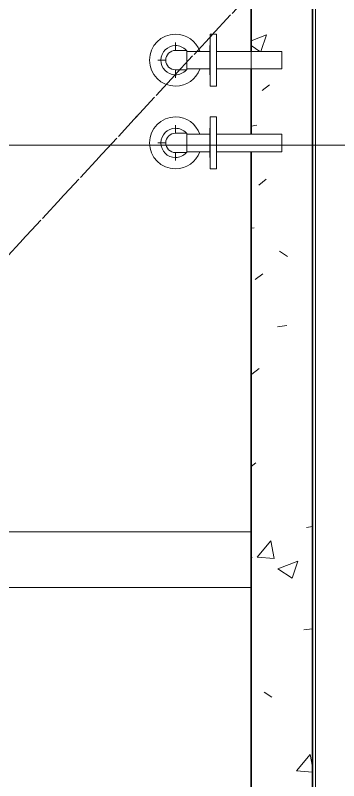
# Model space of a CAD drawing. Header units: metres. Extents: x -3 to 175, y -5 to 18.
# Drawn here: x 47.753 to 48.911, y 3.657 to 6.395 of the extents above; entities that cross this region are included whole.
import ezdxf

# ---------------------------------------------------------------- set-up
doc = ezdxf.new("R2010")
doc.units = ezdxf.units.M
doc.linetypes.add('Basculante', pattern=[0.003969, 0.002381, -0.001587])
for name, color, linetype, lineweight in [('A-GENM', 7, 'Continuous', 9), ('A-WALL-PATT', 7, 'Continuous', 35), ('G-ANNO-SYMB', 7, 'Continuous', 9), ('I-WALL', 7, 'Continuous', 9), ('P-PIPE', 7, 'Continuous', 9), ('P-PIPE-CNTR', 7, 'Continuous', 9), ('S-BEAM', 7, 'Continuous', 9)]:
    doc.layers.add(name, color=color, linetype=linetype, lineweight=lineweight)

# ---------------------------------------------------------------- blocks, each defined once
blk = doc.blocks.new('M_Estanque Alimentación-2 - M_Estanque Alimentación-2-3172306-N-Estancos')
at = {"layer": 'A-GENM', "color": 9, "linetype": 'Basculante', "true_color": 0xc0c0c0}
for p, q in [((-2.5931, 2.4092), (2.7321, 2.4092)), ((-0.0917, 0.0935), (-2.5931, 2.4092)), ((-2.5923, 2.4092), (-0.1017, 0.1035)), ((-2.5923, 2.4092), (2.7299, 2.4092))]:
    blk.add_line(p, q, dxfattribs=at)
blk = doc.blocks.new('M_Flange - Blind - Steel - Class 300 - Standard-2981142-N-Estancos')
at = {"layer": 'P-PIPE'}
for radius, start, end in [(0.0928, 90, 270), (0.0928, 20.0222, 90), (0.0523, 90, 270), (0.0523, 43.1677, 90), (0.0928, 270, 339.9778), (0.0523, 270, 317.6298)]:
    blk.add_arc((17.5271, 5.9387), radius, start, end, dxfattribs=at)
blk = doc.blocks.new('M_Flange - Blind - Steel - Class 300 - Standard-V47-N-Estancos')
at = {"layer": 'P-PIPE'}
for p, q in [((0.0246, 0.0928), (0.0016, 0.0928)), ((0.0016, 0.0928), (0.0016, -0.0928)), ((0.0246, -0.0928), (0.0246, 0.0928)), ((0.0016, 0.0523), (0, 0.0523)), ((0, 0.0523), (0, 0.0505)), ((0, 0.0523), (0, -0.0523)), ((0, -0.0505), (0, -0.0523)), ((0, -0.0523), (0.0016, -0.0523)), ((0.0016, -0.0928), (0.0246, -0.0928))]:
    blk.add_line(p, q, dxfattribs=at)
blk = doc.blocks.new('M_RVR_Codo material - CO - Codo-2981143-N-Estancos')
at = {"layer": 'P-PIPE'}
for p, q in [((17.5681, 5.9387), (17.5681, 5.9734)), ((17.5681, 5.904), (17.5681, 5.9387))]:
    blk.add_line(p, q, dxfattribs=at)
at = {"layer": 'P-PIPE', "flags": 128}
for points in [[(17.5681, 5.9734), (17.5665, 5.9734), (17.5649, 5.9734), (17.5632, 5.9734), (17.5616, 5.9734), (17.56, 5.9734), (17.5584, 5.9734), (17.5568, 5.9734), (17.5552, 5.9734), (17.5537, 5.9734), (17.5522, 5.9734), (17.5507, 5.9734), (17.5492, 5.9734), (17.5477, 5.9734), (17.5463, 5.9734), (17.545, 5.9734), (17.5436, 5.9734), (17.5423, 5.9734), (17.5411, 5.9734), (17.5399, 5.9734), (17.5387, 5.9734), (17.5376, 5.9734), (17.5365, 5.9734), (17.5355, 5.9734), (17.5345, 5.9734), (17.5336, 5.9734), (17.5327, 5.9734), (17.5319, 5.9734), (17.5312, 5.9734), (17.5305, 5.9734), (17.5299, 5.9734), (17.5293, 5.9734), (17.5288, 5.9734), (17.5284, 5.9734), (17.528, 5.9734), (17.5277, 5.9734), (17.5274, 5.9734), (17.5273, 5.9734), (17.5271, 5.9734), (17.5271, 5.9734), (17.5271, 5.9734)], [(17.5271, 5.904), (17.5271, 5.904), (17.5272, 5.904), (17.5274, 5.904), (17.5276, 5.904), (17.5279, 5.904), (17.5283, 5.904), (17.5287, 5.904), (17.5292, 5.904), (17.5297, 5.904), (17.5303, 5.904), (17.531, 5.904), (17.5317, 5.904), (17.5325, 5.904), (17.5334, 5.904), (17.5343, 5.904), (17.5352, 5.904), (17.5362, 5.904), (17.5373, 5.904), (17.5384, 5.904), (17.5395, 5.904), (17.5407, 5.904), (17.542, 5.904), (17.5433, 5.904), (17.5446, 5.904), (17.546, 5.904), (17.5474, 5.904), (17.5488, 5.904), (17.5503, 5.904), (17.5518, 5.904), (17.5533, 5.904), (17.5548, 5.904), (17.5564, 5.904), (17.558, 5.904), (17.5596, 5.904), (17.5612, 5.904), (17.5628, 5.904), (17.5644, 5.904), (17.5661, 5.904), (17.5677, 5.904), (17.5681, 5.904)]]:
    blk.add_lwpolyline(points, dxfattribs=at)
at = {"layer": 'P-PIPE'}
for start, end in [(90, 180), (86.3165, 90), (180, 270), (270, 273.6835)]:
    blk.add_arc((17.5271, 5.9387), 0.0347, start, end, dxfattribs=at)
blk = doc.blocks.new('M_Flange - Blind - Steel - Class 300 - Standard-V48-N-Estancos')
at = {"layer": 'P-PIPE'}
for radius, start, end in [(0.0928, 90, 270), (0.0928, 20.0222, 90), (0.0523, 90, 268.9961), (0.0523, 43.1677, 90), (0.0928, 270, 339.9778), (0.0523, 270, 316.8323)]:
    blk.add_arc((17.5271, 6.2347), radius, start, end, dxfattribs=at)
blk = doc.blocks.new('M_RVR_Codo material - CO - Codo-V49-N-Estancos')
at = {"layer": 'P-PIPE'}
for p, q in [((17.5681, 6.2347), (17.5681, 6.2694)), ((17.5681, 6.2), (17.5681, 6.2347))]:
    blk.add_line(p, q, dxfattribs=at)
at = {"layer": 'P-PIPE', "flags": 128}
for points in [[(17.5681, 6.2694), (17.5665, 6.2694), (17.5649, 6.2694), (17.5632, 6.2694), (17.5616, 6.2694), (17.56, 6.2694), (17.5584, 6.2694), (17.5568, 6.2694), (17.5552, 6.2694), (17.5537, 6.2694), (17.5522, 6.2694), (17.5507, 6.2694), (17.5492, 6.2694), (17.5477, 6.2694), (17.5463, 6.2694), (17.545, 6.2694), (17.5436, 6.2694), (17.5423, 6.2694), (17.5411, 6.2694), (17.5399, 6.2694), (17.5387, 6.2694), (17.5376, 6.2694), (17.5365, 6.2694), (17.5355, 6.2694), (17.5345, 6.2694), (17.5336, 6.2694), (17.5327, 6.2694), (17.5319, 6.2694), (17.5312, 6.2694), (17.5305, 6.2694), (17.5299, 6.2694), (17.5293, 6.2694), (17.5288, 6.2694), (17.5284, 6.2694), (17.528, 6.2694), (17.5277, 6.2694), (17.5274, 6.2694), (17.5273, 6.2694), (17.5271, 6.2694), (17.5271, 6.2694), (17.5271, 6.2694)], [(17.5271, 6.2), (17.5271, 6.2), (17.5272, 6.2), (17.5274, 6.2), (17.5276, 6.2), (17.5279, 6.2), (17.5283, 6.2), (17.5287, 6.2), (17.5292, 6.2), (17.5297, 6.2), (17.5303, 6.2), (17.531, 6.2), (17.5317, 6.2), (17.5325, 6.2), (17.5334, 6.2), (17.5343, 6.2), (17.5352, 6.2), (17.5362, 6.2), (17.5373, 6.2), (17.5384, 6.2), (17.5395, 6.2), (17.5407, 6.2), (17.542, 6.2)], [(17.5433, 6.2), (17.5446, 6.2), (17.546, 6.2), (17.5474, 6.2), (17.5488, 6.2), (17.5503, 6.2), (17.5518, 6.2), (17.5533, 6.2), (17.5548, 6.2), (17.5564, 6.2), (17.558, 6.2), (17.5596, 6.2), (17.5612, 6.2), (17.5628, 6.2), (17.5644, 6.2), (17.5661, 6.2), (17.5677, 6.2), (17.5681, 6.2)]]:
    blk.add_lwpolyline(points, dxfattribs=at)
at = {"layer": 'P-PIPE'}
for start, end in [(90, 180), (86.3165, 90), (180, 270), (270, 273.6835)]:
    blk.add_arc((17.5271, 6.2347), 0.0347, start, end, dxfattribs=at)

msp = doc.modelspace()

# ---------------------------------------------------------------- hatches: boundary and pattern name
at = {"layer": 'A-WALL-PATT', "lineweight": 9}
h = msp.add_hatch(dxfattribs=at)
h.set_pattern_fill('FP_1', color=256, style=0, pattern_type=2)
h.set_pattern_definition([(50, (30.7992, 0), (0.728738, -0.06376), [0.0762, -0.8382]), (355, (30.7992, 0), (-0.14097, 0.764224), [0.06096, -0.67056]), (100.451, (30.85994, -0.0053), (0.58777, 0.700469), [0.06476, -0.71236]), (46.184, (30.7992, 0.2032), (1.084314, -0.168175), [0.1143, -1.257]), (96.636, (30.8896, 0.1892), (0.94999, 0.989753), [0.09714, -1.069]), (351.184, (30.7992, 0.2032), (0.94969, 0.990147), [0.09144, -1.006]), (21, (30.9008, 0.1524), (0.606457, -0.409065), [0.0762, -0.8382]), (326, (30.9008, 0.1524), (0.247208, 0.73675), [0.06096, -0.67056]), (71.451, (30.95135, 0.1183), (0.85367, 0.327687), [0.06476, -0.71236]), (37.5, (30.7992, 0), (0.0123552, 0.3382243), [0.03353, -0.6289, 0.03353, -0.64719, -0.6731]), (37.5, (30.7992, 0), (0.0123552, 0.3382243), [-1.343, 0.03353, -0.63957]), (7.5, (30.7992, 0), (0.2672815, 0.4007255), [0.03353, -0.35458, 0.03353, -0.61366, -0.25654]), (7.5, (30.7992, 0), (0.2672815, 0.4007255), [-1.035, 0.03353, -0.22301]), (327.5, (30.57264, 0), (0.5423632, -0.0229212), [0.03353, -0.22047, 0.03353, -0.75895, -1.052]), (327.5, (30.57264, 0), (0.5423632, -0.0229212), [-1.046, 0.03353, -1.018]), (317.5, (30.47104, 0), (0.592516, 0.101701), [0.03353, -0.29667, 0.03353, -0.49276, -0.74676]), (317.5, (30.47104, 0), (0.592516, 0.101701), [-0.85649, 0.03353, -0.71323])])
h.paths.add_polyline_path([(48.8173, -0.027), (48.8173, 13.3028), (48.5973, 13.3028), (48.5973, 7.3779), (48.7073, 7.3768), (48.7073, 7.3149), (48.5973, 7.3149), (48.5973, 7.0819), (48.7073, 7.0808), (48.7073, 7.0189), (48.5973, 7.0189), (48.5973, 6.2662), (48.7073, 6.2651), (48.7073, 6.2032), (48.5973, 6.2032), (48.5973, 5.9702), (48.7073, 5.9691), (48.7073, 5.9072), (48.5973, 5.9072), (48.5973, -0.027), (48.7053, -0.027)])

# ---------------------------------------------------------------- linework, layer by layer
at = {"layer": 'G-ANNO-SYMB', "lineweight": 18}
msp.add_line((41.787, 5.93), (52.1631, 5.93), dxfattribs=at)
at = {"layer": 'I-WALL'}
msp.add_line((48.8273, 13.3128), (48.8273, -0.037), dxfattribs=at)
at = {"layer": 'I-WALL', "lineweight": 35}
for p, q in [((48.8173, 13.3028), (48.8173, -0.027)), ((48.5973, 6.5669), (48.5973, 6.2662)), ((48.5973, 6.2032), (48.5973, 5.9702)), ((48.5973, 5.9072), (48.5973, 1.151))]:
    msp.add_line(p, q, dxfattribs=at)
at = {"layer": 'P-PIPE'}
for p, q in [((48.4492, 6.2662), (48.3674, 6.2662)), ((48.7073, 6.2662), (48.4739, 6.2662)), ((48.7073, 6.2032), (48.7073, 6.2662)), ((48.3674, 6.2032), (48.4492, 6.2032)), ((48.4739, 6.2032), (48.7073, 6.2032)), ((48.4492, 5.9702), (48.3674, 5.9702)), ((48.7073, 5.9702), (48.4739, 5.9702)), ((48.7073, 5.9072), (48.7073, 5.9702)), ((48.3674, 5.9072), (48.4492, 5.9072)), ((48.4739, 5.9072), (48.7073, 5.9072))]:
    msp.add_line(p, q, dxfattribs=at)
at = {"layer": 'P-PIPE-CNTR'}
for p, q in [((48.3263, 6.2689), (48.3263, 6.2977)), ((48.2633, 6.2347), (48.2916, 6.2347)), ((48.3263, 6.1717), (48.3263, 6.2005)), ((48.3263, 5.9729), (48.3263, 6.0017)), ((48.2633, 5.9387), (48.2916, 5.9387)), ((48.3263, 5.8757), (48.3263, 5.9036))]:
    msp.add_line(p, q, dxfattribs=at)
at = {"layer": 'S-BEAM'}
for p, q in [((48.5973, 4.5475), (47.6665, 4.5475)), ((48.5973, 4.3475), (48.5973, 4.5475)), ((47.6665, 4.3475), (48.5973, 4.3475))]:
    msp.add_line(p, q, dxfattribs=at)

# ---------------------------------------------------------------- block references
at = {"layer": 'A-GENM', "color": 9, "linetype": 'Basculante', "true_color": 0xc0c0c0, "rotation": 270.0000000000002}
msp.add_blockref('M_Estanque Alimentación-2 - M_Estanque Alimentación-2-3172306-N-Estancos', (46.1881, 3.8831), dxfattribs=at)
at = {"layer": 'P-PIPE'}
for name, p in [('M_Flange - Blind - Steel - Class 300 - Standard-V48-N-Estancos', (30.7992, 0)), ('M_Flange - Blind - Steel - Class 300 - Standard-V47-N-Estancos', (48.4492, 6.2347)), ('M_RVR_Codo material - CO - Codo-V49-N-Estancos', (30.7992, 0)), ('M_Flange - Blind - Steel - Class 300 - Standard-2981142-N-Estancos', (30.7992, 0)), ('M_Flange - Blind - Steel - Class 300 - Standard-V47-N-Estancos', (48.4492, 5.9387)), ('M_RVR_Codo material - CO - Codo-2981143-N-Estancos', (30.7992, 0))]:
    msp.add_blockref(name, p, dxfattribs=at)

doc.saveas('drawing.dxf')
